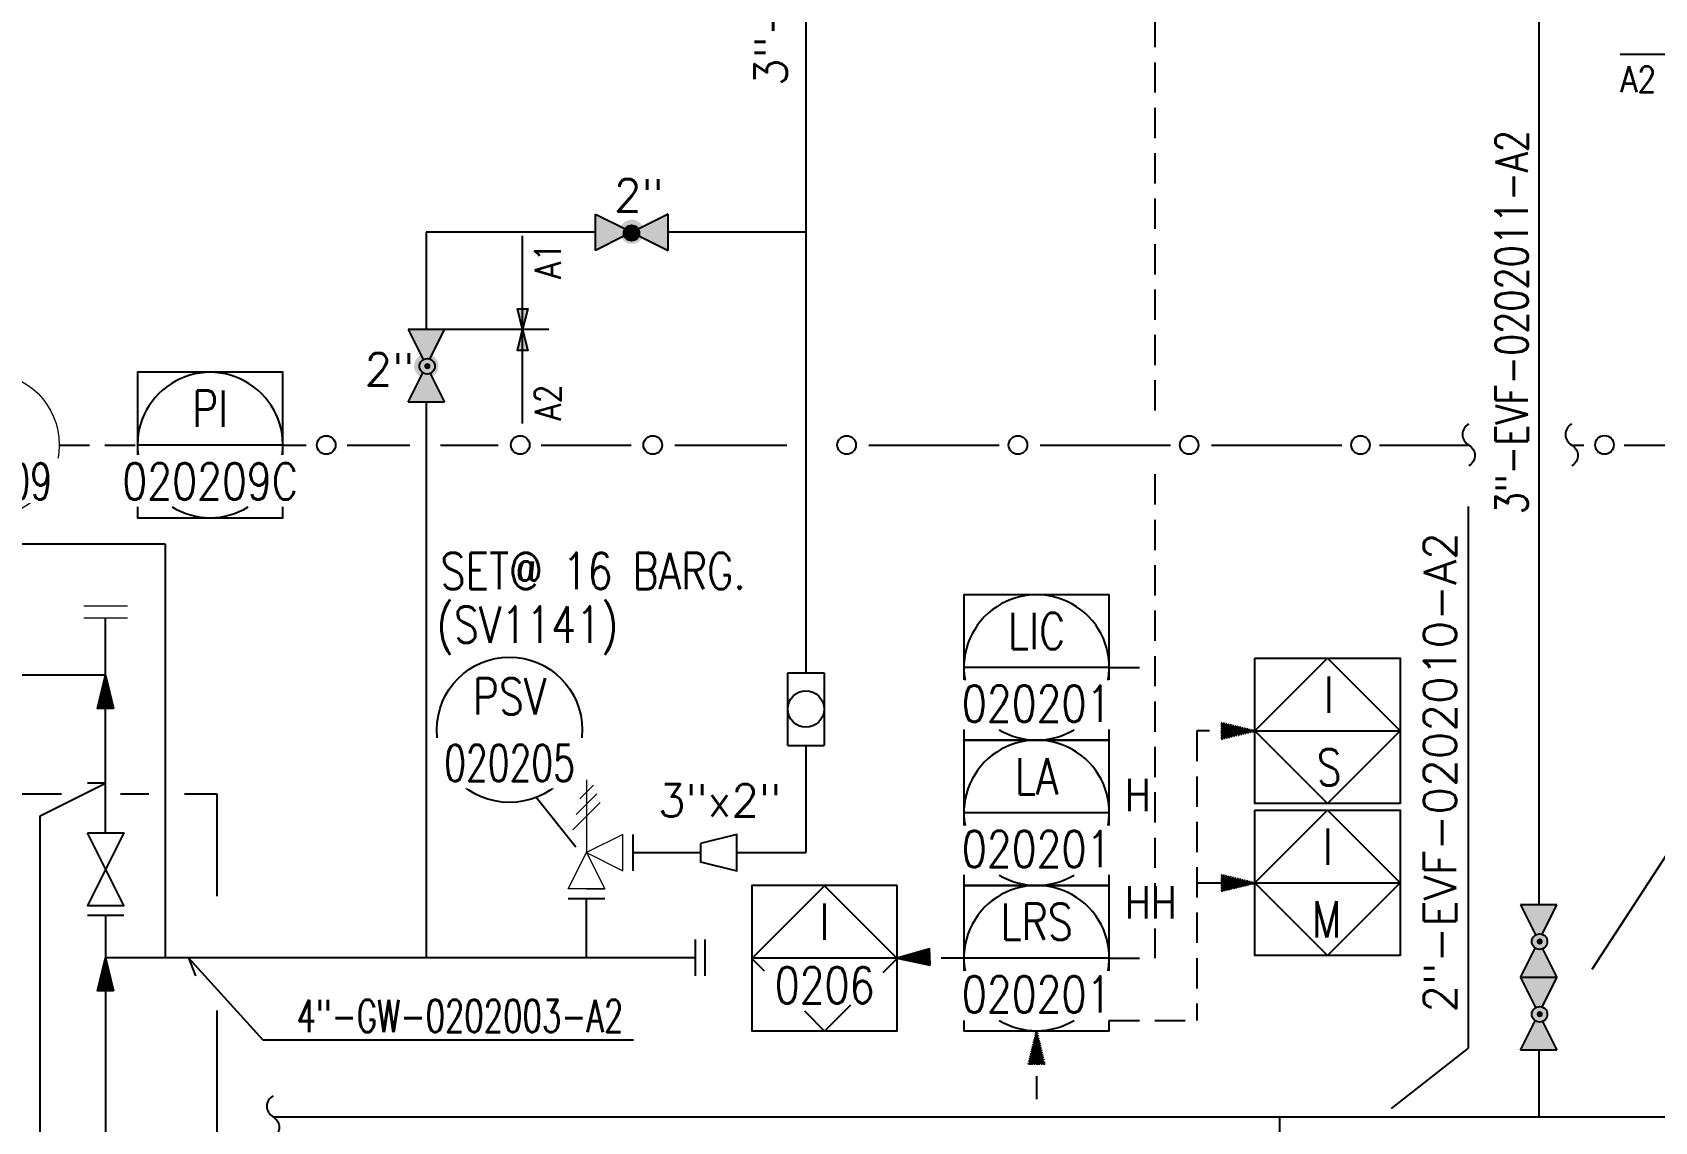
# Model space of a CAD drawing. Header units: inches. Extents: x 18 to 1172, y 24 to 967.
# Drawn here: x 354.5 to 488.4, y 750.7 to 840.6 of the extents above; entities that cross this region are included whole.
import ezdxf
from ezdxf.enums import TextEntityAlignment as Align

# ---------------------------------------------------------------- set-up
doc = ezdxf.new("R2010")
doc.units = ezdxf.units.IN
doc.header["$LTSCALE"] = 10
doc.header["$MEASUREMENT"] = 0
doc.linetypes.add('HIDDEN', pattern=[0.375, 0.25, -0.125])
for name, color, linetype in [('6394 VALVE FITTING', 4, 'Continuous'), ('BLOCK', 7, 'Continuous'), ('EQUIP', 6, 'Continuous'), ('INST', 4, 'Continuous'), ('MINE-LINE', 6, 'Continuous'), ('SYMBOL', 253, 'Continuous'), ('TEXT', 253, 'Continuous'), ('TXT-0', 7, 'Continuous'), ('WI', 255, 'Continuous')]:
    doc.layers.add(name, color=color, linetype=linetype)
doc.styles.add('ROMANS', font='romans.shx', dxfattribs={"width": 0.8})
doc.styles.add('style1', font='SIMPLEX.shx', dxfattribs={"width": 0.8})

# ---------------------------------------------------------------- blocks, each defined once
blk = doc.blocks.new('*U6')
at = {"layer": '6394 VALVE FITTING', "color": 0, "linetype": 'Continuous', "lineweight": 0}
for p, q in [((0.68, 6.67), (-0.67, 5.31)), ((0, 7.2), (0, 0)), ((1.36, 4.95), (-1.36, 2.24)), ((1.01, 5.81), (-1.01, 3.77)), ((3.6, 0), (3.6, 1.8)), ((0, -3.6), (1.8, -3.6))]:
    blk.add_line(p, q, dxfattribs=at)
for points in [[(0, 0), (3.6, -1.8), (3.6, 1.8), (0, 0)], [(0, 0), (1.8, -3.6), (-1.8, -3.6), (0, 0)]]:
    blk.add_lwpolyline(points, dxfattribs=at)
at = {"layer": 'EQUIP', "color": 7, "style": 'ROMANS', "width": 0.8}
blk.add_attdef('V-NAME', text='', height=3, dxfattribs=at).set_placement((0, 11.71), align=Align.MIDDLE_CENTER)
blk = doc.blocks.new('RC')
at = {"color": 0}
blk.add_lwpolyline([(3, -0.75), (3, 0.75), (0, 1.5), (0, -1.5), (3, -0.75)], dxfattribs=at)
blk = doc.blocks.new('TAG PSV')
at = {"color": 0}
blk.add_circle((0, 0), 6, dxfattribs=at)
at = {"layer": 'TEXT', "color": 0, "style": 'ROMANS', "width": 0.8, "flags": 8}
for tag, p in [('TAG', (0, 2.75)), ('NO', (0, -2.74))]:
    blk.add_attdef(tag, text='', height=3, dxfattribs=at).set_placement(p, align=Align.MIDDLE_CENTER)
blk.add_wipeout([(6.06, -0.68), (-6.09, -0.68), (-6.09, -4.84), (6.06, -4.84)]).dxf.layer = 'WI'
blk = doc.blocks.new('FL2')
at = {"layer": 'SYMBOL', "color": 0, "linetype": 'Continuous', "lineweight": 0}
for p, q in [((-0.5, 1.8), (-0.5, -1.8)), ((0.5, 1.8), (0.5, -1.8))]:
    blk.add_line(p, q, dxfattribs=at)
blk = doc.blocks.new('*U35')
at = {"layer": 'INST', "color": 0, "linetype": 'Continuous', "lineweight": 0}
blk.add_circle((0, 0), 6, dxfattribs=at)
at = {"style": 'ROMANS', "width": 0.8}
for tag, p in [('EQP', (0, 3)), ('NO', (0, -3))]:
    blk.add_attdef(tag, text='', height=3, dxfattribs=at).set_placement(p, align=Align.MIDDLE_CENTER)
blk.add_wipeout([(-6.2, -1.09), (6.2, -1.09), (6.2, -4.8), (-6.2, -4.8), (-6.2, -4.8), (-6.2, -4.8)]).dxf.layer = 'WI'
blk = doc.blocks.new('BRK LINE')
at = {"layer": 'MINE-LINE', "color": 0, "linetype": 'Continuous'}
blk.add_lwpolyline([(0, 1.73, 0.587355), (0, 0, -0.587355), (0, -1.73)], format="xyb", dxfattribs=at)
blk = doc.blocks.new('SON')
at = {"linetype": 'ByBlock'}
h = blk.add_hatch(dxfattribs=at)
h.set_pattern_fill('ANSI37', color=0, scale=80, style=0)
h.paths.add_polyline_path([(64, 264), (-64, 264), (0, 0)])
at = {"color": 0, "linetype": 'ByBlock'}
blk.add_lwpolyline([(64, 264), (-64, 264), (0, 0)], close=True, dxfattribs=at)

msp = doc.modelspace()

# ---------------------------------------------------------------- hatches: boundary and pattern name
h = msp.add_hatch(color=6)
h.paths.add_polyline_path([(404.85, 824.57, -0.116434), (404.95, 824.13, -0.116434), (404.85, 823.68), (406.95, 822.63), (406.95, 825.63)])
h.paths.add_polyline_path([(402.95, 824.13, 1), (404.95, 824.13, 1)])
h.paths.add_polyline_path([(400.95, 825.63), (400.95, 822.63), (403.05, 823.68, -0.116434), (402.95, 824.13, -0.116434), (403.05, 824.57)])
h = msp.add_hatch(color=6)
edge = h.paths.add_edge_path()
edge.add_arc((403.93, 824.02), 0.64, 0, 360)
h = msp.add_hatch(color=6)
h.paths.add_polyline_path([(386.52, 813.92, -0.116434), (386.97, 814.04, -0.116434), (387.42, 813.94), (388.43, 816.06), (385.43, 816.01)])
h.paths.add_polyline_path([(387.01, 812.03, 1), (386.97, 814.04, 1)])
h.paths.add_polyline_path([(385.55, 810.01), (388.54, 810.06), (387.45, 812.15, -0.116434), (387.01, 812.03, -0.116434), (386.56, 812.13)])
at = {"layer": 'MINE-LINE', "linetype": 'Continuous'}
h = msp.add_hatch(color=6, dxfattribs=at)
h.paths.add_polyline_path([(480.3, 768.55), (477.3, 768.55), (478.52, 766.1, -0.226473), (479.07, 766.1)])
h.paths.add_polyline_path([(478.16, 765.52, 1), (479.44, 765.52, 1)])
h.paths.add_polyline_path([(478.94, 765.53, -1), (478.69, 765.53, -1)], flags=16)
h.paths.add_polyline_path([(479.09, 764.95, -0.245704), (478.5, 764.95), (477.3, 762.55), (480.3, 762.55)])
h = msp.add_hatch(color=6, dxfattribs=at)
h.paths.add_polyline_path([(480.3, 762.55), (477.3, 762.55), (478.52, 760.1, -0.226473), (479.07, 760.1)])
h.paths.add_polyline_path([(478.16, 759.52, 1), (479.44, 759.52, 1)])
h.paths.add_polyline_path([(478.94, 759.53, -1), (478.69, 759.53, -1)], flags=16)
h.paths.add_polyline_path([(479.09, 758.95, -0.245704), (478.5, 758.95), (477.3, 756.55), (480.3, 756.55)])
at = {"layer": 'TXT-0'}
for points in [[(394.94, 816.05), (394.51, 817.76), (395.37, 817.76)], [(394.94, 816.05), (395.37, 814.33), (394.51, 814.33)]]:
    msp.add_hatch(color=256, dxfattribs=at).paths.add_polyline_path(points)

# ---------------------------------------------------------------- linework, layer by layer
at = {"color": 6}
for p, q in [((418.32, 871.54), (418.32, 787.72)), ((478.8, 846.72), (478.8, 768.55)), ((400.96, 822.59), (400.96, 825.59)), ((400.96, 825.59), (403.4, 824.37)), ((406.96, 825.59), (404.48, 824.35)), ((406.96, 822.59), (406.96, 825.59)), ((386.99, 824.09), (386.99, 816.05)), ((400.96, 824.09), (386.99, 824.09)), ((403.34, 823.78), (400.96, 822.59)), ((404.53, 823.8), (406.96, 822.59)), ((418.32, 824.09), (406.96, 824.09)), ((385.49, 816.05), (386.73, 813.57)), ((388.49, 816.05), (385.49, 816.05)), ((387.28, 813.62), (388.49, 816.05)), ((385.49, 810.05), (386.71, 812.48)), ((387.3, 812.43), (388.49, 810.05)), ((388.49, 810.05), (385.49, 810.05)), ((386.99, 810.05), (386.99, 764.19)), ((375.15, 806.52), (363.15, 806.52)), ((352.03, 798.36), (365.43, 798.36)), ((365.43, 798.36), (365.43, 764.19)), ((360.52, 774.51), (360.52, 792.24)), ((360.52, 787.52), (350.7, 787.52)), ((416.82, 781.72), (416.82, 787.72)), ((419.82, 787.72), (419.82, 781.72)), ((483.22, 763.24), (497.45, 785.15)), ((418.32, 781.72), (418.32, 772.87)), ((338.07, 777.71), (356.89, 777.71)), ((361.75, 777.71), (364.08, 777.71)), ((367.02, 777.71), (369.71, 777.71)), ((369.71, 777.71), (369.71, 769.28)), ((359.02, 768.51), (362.02, 768.51)), ((359.02, 767.7), (362.02, 767.7)), ((369.71, 759.84), (369.71, 711.55)), ((478.8, 756.55), (478.8, 751.06)), ((457.43, 739.71), (457.43, 751.06))]:
    msp.add_line(p, q, dxfattribs=at)
at = {"color": 6, "linetype": 'Continuous'}
for p, q in [((443.36, 788.16), (431.36, 788.16)), ((443.36, 776.16), (431.36, 776.16)), ((404.05, 772.87), (409.61, 772.87)), ((412.61, 772.87), (418.32, 772.87)), ((400.21, 764.19), (400.21, 769.04)), ((425.86, 764.16), (413.86, 764.16)), ((443.36, 764.16), (431.36, 764.16))]:
    msp.add_line(p, q, dxfattribs=at)
at = {"color": 6, "const_width": 0.25}
msp.add_lwpolyline([(387.2, 813.03, -1), (386.95, 813.03, -1)], format="xyb", close=True, dxfattribs=at)
at = {"color": 6, "flags": 128}
for points in [[(375.15, 805.71), (375.15, 812.52), (363.15, 812.52), (363.15, 805.71)], [(363.15, 801.41), (363.15, 800.52), (375.15, 800.52), (375.15, 801.41)]]:
    msp.add_lwpolyline(points, dxfattribs=at)
at = {"color": 6, "linetype": 'Continuous', "flags": 128}
for points in [[(443.36, 787.12), (443.36, 794.16), (431.36, 794.16), (431.36, 787.12)], [(431.36, 783.02), (431.36, 782.16), (443.36, 782.16), (443.36, 783.02)], [(443.36, 775.12), (443.36, 782.16), (431.36, 782.16), (431.36, 775.12)], [(419.86, 770.12), (413.86, 764.12), (414.87, 763.12)], [(424.69, 762.96), (425.86, 764.12), (419.86, 770.12)], [(431.36, 771.02), (431.36, 770.16), (443.36, 770.16), (443.36, 771.02)], [(443.36, 763.12), (443.36, 770.16), (431.36, 770.16), (431.36, 763.12)], [(418.19, 759.8), (419.86, 758.12), (422.04, 760.31)], [(431.36, 759.02), (431.36, 758.16), (443.36, 758.16), (443.36, 759.02)]]:
    msp.add_lwpolyline(points, dxfattribs=at)
at = {"color": 6}
msp.add_lwpolyline([(359.02, 774.51), (362.02, 774.51), (359.02, 768.51), (362.02, 768.51), (359.02, 774.51)], dxfattribs=at)
at = {"color": 6, "linetype": 'Continuous', "flags": 128}
msp.add_lwpolyline([(425.86, 770.16), (413.86, 770.16), (413.86, 758.16), (425.86, 758.16)], close=True, dxfattribs=at)
at = {"color": 6}
for centre, radius in [((403.93, 824.02), 0.64), ((387.06, 813.02), 0.64), ((418.32, 784.72), 1.5)]:
    msp.add_circle(centre, radius, dxfattribs=at)
for start, end in [(352.2592, 187.7408), (238.3383, 301.6617)]:
    msp.add_arc((369.15, 806.52), 6, start, end, dxfattribs=at)
at = {"color": 6, "linetype": 'Continuous'}
for centre, start, end in [((437.36, 788.16), 349.9943, 190.0057), ((437.36, 776.16), 349.9943, 190.0057), ((437.36, 788.16), 239.0139, 300.9861), ((437.36, 764.16), 349.9943, 190.0057), ((437.36, 776.16), 239.0139, 300.9861), ((437.36, 764.16), 239.0139, 300.9861)]:
    msp.add_arc(centre, 6, start, end, dxfattribs=at)
at = {"layer": 'INST', "color": 6}
for p, q in [((455.37, 782.91), (467.37, 782.91)), ((455.37, 770.36), (467.37, 770.36))]:
    msp.add_line(p, q, dxfattribs=at)
at = {"layer": 'INST', "color": 6, "flags": 128}
for points in [[(455.37, 788.91), (467.37, 788.91), (467.37, 776.91), (455.37, 776.91)], [(455.37, 776.36), (467.37, 776.36), (467.37, 764.36), (455.37, 764.36)]]:
    msp.add_lwpolyline(points, close=True, dxfattribs=at)
for points in [[(461.37, 776.91), (455.37, 782.91), (461.37, 788.91), (467.37, 782.91), (461.37, 776.91)], [(455.37, 770.36), (461.37, 776.36), (467.37, 770.36), (461.37, 764.36), (455.37, 770.36)]]:
    msp.add_lwpolyline(points, dxfattribs=at)
at = {"layer": 'MINE-LINE', "color": 2, "linetype": 'HIDDEN'}
for p, q in [((447.13, 860.61), (447.13, 808.51)), ((447.13, 804.1), (447.13, 764.16)), ((443.36, 788.16), (447.13, 788.16)), ((455.37, 782.91), (450.59, 782.91)), ((450.59, 782.91), (450.59, 759.02)), ((450.59, 770.36), (455.37, 770.36)), ((443.36, 764.16), (447.13, 764.16)), ((437.36, 758.16), (437.36, 752.5)), ((443.36, 759.02), (450.59, 759.02))]:
    msp.add_line(p, q, dxfattribs=at)
at = {"layer": 'MINE-LINE', "color": 6, "linetype": 'Continuous'}
for p, q in [((416.82, 787.72), (419.82, 787.72)), ((416.82, 781.72), (419.82, 781.72)), ((399.34, 773.31), (396.05, 777.43)), ((404.05, 771.37), (404.05, 774.37)), ((401.71, 769.04), (398.71, 769.04)), ((480.3, 768.55), (477.3, 768.55)), ((477.3, 768.55), (478.54, 766.07)), ((479.08, 766.12), (480.3, 768.55)), ((360.52, 767.7), (360.52, 720.87)), ((409.22, 762.7), (409.22, 765.7)), ((410.01, 762.7), (410.01, 765.7)), ((477.3, 762.55), (478.52, 764.98)), ((479.11, 764.93), (480.3, 762.55)), ((409.22, 764.19), (360.52, 764.19)), ((480.3, 762.55), (477.3, 762.55)), ((477.3, 762.55), (478.54, 760.07)), ((479.08, 760.12), (480.3, 762.55)), ((477.3, 756.55), (478.52, 758.98)), ((479.11, 758.93), (480.3, 756.55)), ((480.3, 756.55), (477.3, 756.55)), ((374.34, 751.06), (668.5, 751.06))]:
    msp.add_line(p, q, dxfattribs=at)
at = {"layer": 'MINE-LINE', "color": 2, "linetype": 'HIDDEN', "ltscale": 0.75}
msp.add_line((431.36, 764.16), (425.86, 764.12), dxfattribs=at)
at = {"layer": 'MINE-LINE', "color": 6, "linetype": 'Continuous', "const_width": 0.25}
for points in [[(479.01, 765.53, -1), (478.76, 765.53, -1)], [(479.01, 759.53, -1), (478.76, 759.53, -1)]]:
    msp.add_lwpolyline(points, format="xyb", close=True, dxfattribs=at)
at = {"layer": 'MINE-LINE', "color": 2, "linetype": 'Continuous'}
for centre in [(378.73, 806.52), (394.74, 806.52), (405.68, 806.52), (421.68, 806.52), (435.82, 806.52), (449.95, 806.52), (464.09, 806.52), (484.23, 806.53)]:
    msp.add_circle(centre, 0.77, dxfattribs=at)
at = {"layer": 'MINE-LINE', "color": 6, "linetype": 'Continuous'}
for centre in [(478.87, 765.52), (478.87, 759.52)]:
    msp.add_circle(centre, 0.64, dxfattribs=at)
at = {"layer": 'TXT-0'}
for p, q in [((485.53, 838.78), (501.01, 838.78)), ((394.94, 808.3), (394.94, 823.79)), ((397.09, 816.05), (388.49, 816.05)), ((472.97, 801.44), (472.97, 756.72)), ((355.11, 775.91), (360.52, 778.61)), ((360.52, 778.61), (359.04, 778.61)), ((355.11, 744.05), (355.11, 775.91)), ((373.53, 757.38), (367.37, 764.19)), ((367.37, 764.19), (367.93, 762.7)), ((404.08, 757.38), (373.53, 757.38)), ((472.97, 756.72), (466.63, 751.75))]:
    msp.add_line(p, q, dxfattribs=at)
at = {"layer": 'TXT-0', "color": 2}
for p, q in [((375.15, 806.52), (377.06, 806.52)), ((380.45, 806.52), (385.63, 806.52)), ((388.16, 806.52), (392.93, 806.52)), ((396.46, 806.52), (403.91, 806.52)), ((407.51, 806.52), (416.75, 806.52)), ((423.52, 806.52), (434.27, 806.52)), ((437.65, 806.52), (448.4, 806.52)), ((451.79, 806.52), (462.54, 806.52)), ((465.66, 806.52), (473.02, 806.52)), ((481.52, 806.52), (482.53, 806.52)), ((485.86, 806.52), (492.71, 806.52))]:
    msp.add_line(p, q, dxfattribs=at)
at = {"layer": 'TXT-0'}
for points in [[(394.94, 816.05), (394.51, 817.76), (395.37, 817.76), (394.94, 816.05)], [(394.94, 816.05), (395.37, 814.33), (394.51, 814.33), (394.94, 816.05)]]:
    msp.add_lwpolyline(points, dxfattribs=at)

# ---------------------------------------------------------------- block references
at = {"color": 6}
ref = msp.add_blockref('*U35', (350.7, 806.52), dxfattribs=at)
ref.add_attrib('EQP', 'PT', dxfattribs={"color": 7, "height": 3, "style": 'ROMANS', "width": 0.6}).set_placement((350.7, 809.52), align=Align.MIDDLE_CENTER)
ref.add_attrib('NO', '020209', dxfattribs={"color": 7, "height": 3, "style": 'ROMANS', "width": 0.7}).set_placement((350.7, 803.52), align=Align.MIDDLE_CENTER)
at = {"color": 6, "rotation": 90}
msp.add_blockref('FL2', (360.52, 792.74), dxfattribs=at)
at = {"color": 6}
for p, xscale, yscale, zscale, rotation in [((360.52, 787.52), -0.01039999999920838, 0.01039999999920838, 0.0104, 180), ((425.81, 764.15), 0.01039999999933465, 0.01039999999933465, 0.01039999999933465, 272.0910828480584), ((360.52, 764.19), -0.01039999999920838, 0.01039999999920838, 0.0104, 180)]:
    msp.add_blockref('SON', p, dxfattribs=dict(at, xscale=xscale, yscale=yscale, zscale=zscale, rotation=rotation))
at = {"color": 6, "linetype": 'Continuous', "rotation": 180}
msp.add_blockref('RC', (412.61, 772.87), dxfattribs=at)
at = {"layer": 'MINE-LINE', "color": 1, "linetype": 'HIDDEN', "xscale": 0.01039999999920838, "yscale": 0.01039999999920838, "zscale": 0.01039999999920838, "rotation": 90.00000000000001}
for p in [(455.37, 782.91), (455.37, 770.36)]:
    msp.add_blockref('SON', p, dxfattribs=at)
at = {"layer": 'MINE-LINE', "color": 6, "linetype": 'Continuous', "xscale": 0.8333333333332575, "yscale": 0.8333333333332575, "zscale": 0.8333333333332575}
msp.add_blockref('*U6', (400.21, 772.87), dxfattribs=at)
at = {"layer": 'MINE-LINE', "color": 2, "linetype": 'HIDDEN', "xscale": -0.01039999999920838, "yscale": 0.01039999999920838, "zscale": 0.0104, "rotation": 180}
msp.add_blockref('SON', (437.36, 758.16), dxfattribs=at)
at = {"layer": 'MINE-LINE', "color": 6, "linetype": 'Continuous'}
msp.add_blockref('BRK LINE', (374.34, 751.06), dxfattribs=at)
at = {"layer": 'TXT-0', "color": 2}
for p in [(473.02, 806.52), (481.52, 806.52)]:
    msp.add_blockref('BRK LINE', p, dxfattribs=at)

# ---------------------------------------------------------------- texts
at = {"style": 'ROMANS', "width": 0.8}
for tag, p in [('PI', (369.15, 809.52)), ('020209C', (369.15, 803.52)), ('LIC', (437.36, 791.16)), ('I', (461.48, 785.91)), ('020201', (437.36, 785.16)), ('LA', (437.36, 779.16)), ('S', (461.5, 779.91)), ('020201', (437.36, 773.16)), ('I', (461.4, 773.36)), ('I', (419.86, 767.16)), ('LRS', (437.36, 767.16)), ('M', (461.3, 767.36)), ('0206', (419.86, 761.92)), ('020201', (437.36, 761.16))]:
    msp.add_attdef(tag, text='', height=3, dxfattribs=at).set_placement(p, align=Align.MIDDLE_CENTER)
at = {"layer": 'BLOCK', "color": 2, "style": 'ROMANS', "width": 0.85}
for rotation, p in [(360, (488.5, 836.71)), (90, (397.01, 811.52))]:
    msp.add_attdef('A2', text='#####', height=2.148, rotation=rotation, dxfattribs=at).set_placement(p, align=Align.MIDDLE_RIGHT)
msp.add_attdef('A1', text='#####', height=2.148, rotation=90, dxfattribs=at).set_placement((397.01, 820.25), align=Align.MIDDLE_LEFT)
at = {"layer": 'TEXT', "color": 0, "linetype": 'Continuous', "style": 'ROMANS', "width": 0.8}
msp.add_text('SET@ 16 BARG.', height=3, dxfattribs=at).set_placement((388.16, 796.12), align=Align.MIDDLE_LEFT)
at = {"layer": 'TEXT', "color": 0, "linetype": 'Continuous', "style": 'style1', "width": 0.85}
for s, height, p in [('H', 2.67, (444.65, 776.29)), ('HH', 2.667, (444.65, 767.42))]:
    msp.add_text(s, height=height, dxfattribs=at).set_placement(p)
at = {"layer": 'TXT-0', "style": 'style1'}
for s, p in [('3"-GW-0202004-A1', (416.75, 855.4)), ('2"-EVF-0202010-A2', (471.98, 779.49))]:
    msp.add_text(s, height=2.6667, rotation=90, dxfattribs=at).set_placement(p, align=Align.CENTER)
at = {"layer": 'TXT-0', "style": 'style1', "width": 0.8}
msp.add_text('3"-EVF-0202011-A2', height=2.6667, rotation=90, dxfattribs=at).set_placement((477.89, 816.66), align=Align.CENTER)
at = {"layer": 'TXT-0', "style": 'style1'}
for p in [(404.53, 825.81), (383.95, 811.44)]:
    msp.add_text('2"', height=2.667, dxfattribs=at).set_placement(p, align=Align.CENTER)
msp.add_text('3"x2"', height=2.667, dxfattribs=at).set_placement((416.28, 775.84), align=Align.RIGHT)
at = {"layer": 'TXT-0', "style": 'style1', "width": 0.7}
msp.add_text('4"-GW-0202003-A2', height=2.6667, dxfattribs=at).set_placement((403.25, 758.05), align=Align.RIGHT)

# ---------------------------------------------------------------- next in the draw order: linework, layer by layer
at = {"layer": 'MINE-LINE', "color": 2, "linetype": 'HIDDEN'}
msp.add_line((356.7, 806.52), (363.15, 806.52), dxfattribs=at)

# ---------------------------------------------------------------- next in the draw order: block references
at = {"color": 6}
ref = msp.add_blockref('TAG PSV', (393.86, 783.01), dxfattribs=at)
ref.add_attrib('TAG', 'PSV', dxfattribs={"layer": 'TEXT', "color": 7, "height": 3, "style": 'ROMANS', "width": 0.8}).set_placement((393.86, 785.76), align=Align.MIDDLE_CENTER)
ref.add_attrib('NO', '020205', dxfattribs={"layer": 'TEXT', "color": 7, "height": 3, "style": 'ROMANS', "width": 0.7}).set_placement((393.86, 780.27), align=Align.MIDDLE_CENTER)

# ---------------------------------------------------------------- next in the draw order: texts
at = {"layer": 'TEXT', "color": 0, "linetype": 'Continuous', "style": 'ROMANS', "width": 0.8}
msp.add_text('(SV1141)', height=3, dxfattribs=at).set_placement((387.83, 791.7), align=Align.MIDDLE_LEFT)

doc.saveas('drawing.dxf')
